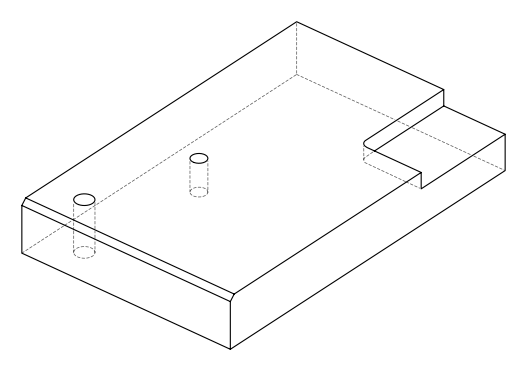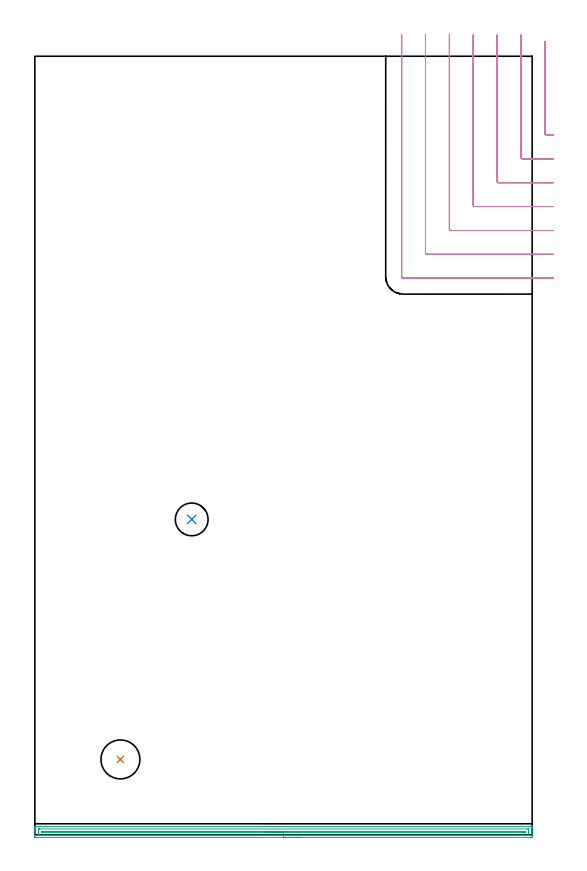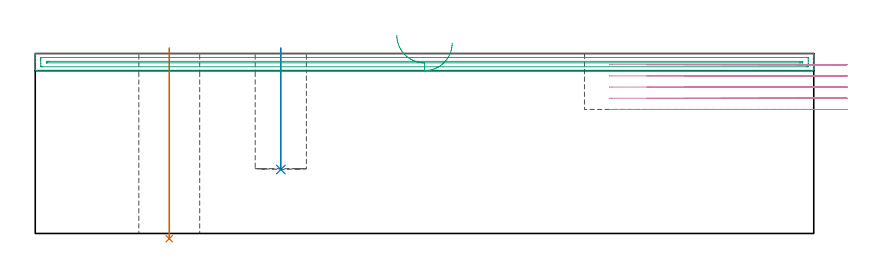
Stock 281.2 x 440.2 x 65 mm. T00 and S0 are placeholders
(PLAN: 4 operations, 3 tool changes, 18.2 min)
(1 INDEXABLE_INSERT_DRILL_THROUGH_HOLE_FROM_SOLID | STEP1HOLE | NXT0302_015 | 0.28 min | 24669 mm3)
(2 INDEXABLE_INSERT_DRILL_BLIND_HOLE_FROM_SOLID | STEP1POCKET | NXT0302_008 | 0.18 min | 11182 mm3)
(3 AREA_MILL | FG_CHAMFER_SURFACE | UGT0205_001 | 6.91 min | 5407 mm3)
(4 MILL_CORNER_NOTCH_RECTANGULAR | CORNER_NOTCH_RECTANGULAR | UGT0201_100 | Follow Part, ap 4.5, ae 75% | 10.84 min | 224558 mm3)
(TOOL NXT0302_015 | Index. Insert Drill 22mm [880-D2200L25-03] | D22 PA176 FL66 Z2)
(TOOL NXT0302_008 | Index. Insert Drill 18.5mm [880-D1850L25-05] | D18.5 PA176 FL93 Z2)
(TOOL UGT0205_001 | Chamfer Mill 20 x 3 x 45 deg. | D20 FL50 Z2)
(TOOL UGT0201_100 | End Mill 18 mm | D18 FL22 Z2)
(OP 1 INDEXABLE_INSERT_DRILL_THROUGH_HOLE_FROM_SOLID)
G17 G21 G94 G90
T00 M6
G54
G17 G0 G90 X48.4 Y42.6 S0 M3
G43 Z75. H1
G94 G81 G98 Z-1.884 F250. R67.
G80
M5
M2
(OP 2 INDEXABLE_INSERT_DRILL_BLIND_HOLE_FROM_SOLID)
G17 G21 G94 G90
T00 M6
G54
G17 G0 G90 X88.7 Y178.3 S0 M3
G43 Z75. H1
G94 G81 G98 Z23.1 F250. R67.
G80
M5
M2
(OP 3 AREA_MILL)
G17 G21 G94 G90
T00 M6
G54
G17 G0 G90 X150.6 Y-1.5 S1061 M3
G43 Z75. H0
Z68.8
G94 G1 X150.562 Z67.928 F250.
X150.448 Z67.064
X150.259 Z66.212
X149.997 Z65.38
X149.663 Z64.574
X149.26 Z63.8
X148.792 Z63.064
X148.26 Z62.372
X147.671 Z61.729
X147.028 Z61.14
X146.336 Z60.609
X145.6 Z60.14
X144.826 Z59.737
X144.02 Z59.403
X143.188 Z59.141
X142.336 Z58.952
X141.472 Z58.838
X140.6 Z58.8
X0.632
X0.175 Y-1.496 Z58.802
X0.01 Y-1.491 Z58.806
X0. Y-1.045 Z59.252
Y1.6 Z61.895
Y2.999 Z63.295
Y3.363 Z63.658
Y4.093 Z64.393
Y4.324 Z64.623
X0.006 Y4.694 Z64.985
X0.008 Y4.697 Z64.988
X0.185 Y4.7 Z65.
X281.015
X281.192 Y4.697 Z64.988
X281.194 Y4.694 Z64.985
X281.2 Y4.324 Z64.623
Y4.093 Z64.393
Y3.363 Z63.658
Y2.117 Z62.414
Y0.718 Z61.014
Y0.095 Z60.391
Y-0.787 Z59.51
X281.197 Y-1.045 Z59.252
X281.19 Y-1.491 Z58.806
X281.025 Y-1.496 Z58.802
X280.568 Y-1.5 Z58.8
X140.6
Y-0.086 Z60.214
X2.421 Y-0.085 Z60.215
X2.341
X2.037 Y-0.079 Z60.221
X2.009 Y-0.077 Z60.223
X2.006 Y-0.053 Z60.247
X2.002 Y-0.017 Z60.283
X2.001 Y0.018 Z60.318
X2. Y0.252 Z60.552
Y1.133 Z61.433
Y2.015 Z62.315
X2.002 Y2.482 Z62.782
X2.007 Y2.89 Z63.19
X2.023 Y3.279 Z63.579
X2.421 Y3.284 Z63.584
X2.5 Y3.285 Z63.585
X278.779
X278.859
X279.163 Y3.279 Z63.579
X279.191 Y3.277 Z63.577
X279.194 Y3.253 Z63.553
X279.198 Y3.217 Z63.517
X279.199 Y3.182 Z63.482
X279.2 Y2.949 Z63.249
Y2.067 Z62.367
Y1.185 Z61.485
X279.198 Y0.718 Z61.018
X279.193 Y0.31 Z60.61
X279.177 Y-0.079 Z60.221
X278.779 Y-0.084 Z60.216
X278.7 Y-0.085 Z60.215
X140.6 Y-0.086 Z60.214
Y1.328 Z61.628
X4.485 Y1.329 Z61.629
X4.21 Y1.33 Z61.63
X4.118 Y1.332 Z61.632
X4.046 Y1.335 Z61.635
X4.01 Y1.34 Z61.64
X4.008 Y1.394 Z61.694
X4.004 Y1.6 Z61.9
X4.006 Y1.801 Z62.101
X4.013 Y1.865 Z62.165
X4.072 Y1.867 Z62.167
X4.21 Y1.869 Z62.169
X4.829 Y1.871 Z62.171
X5.104
X276.715
X276.99 Y1.87 Z62.17
X277.082 Y1.868 Z62.168
X277.154 Y1.865 Z62.165
X277.19 Y1.86 Z62.16
X277.192 Y1.806 Z62.106
X277.196 Y1.6 Z61.9
X277.194 Y1.399 Z61.699
X277.187 Y1.335 Z61.635
X277.128 Y1.333 Z61.633
X276.99 Y1.331 Z61.631
X276.371 Y1.329 Z61.629
X276.096 Y1.328 Z61.628
X140.6
X139.728 Z61.667
X138.864 Z61.78
X138.012 Z61.969
X137.18 Z62.232
X136.374 Z62.565
X135.6 Z62.968
X134.864 Z63.437
X134.172 Z63.968
X133.529 Z64.557
X132.94 Z65.201
X132.408 Z65.893
X131.94 Z66.628
X131.537 Z67.402
X131.203 Z68.208
X130.941 Z69.04
X130.752 Z69.892
X130.638 Z70.757
X130.6 Z71.628
G0 Z75.
M5
M2
(OP 4 MILL_CORNER_NOTCH_RECTANGULAR)
G17 G21 G94 G90
T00 M6
G54
G17 G0 G90 X288.4 Y448.6 S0 M3
G43 Z75. H0
Z60.96
G94 G1 Y445.6 F250.
Y396.593 F500.
G3 X289.293 Y395.7 R0.9
G1 X290.2
X293.2 F250.
G0 Z75.
X274.9 Y452.2
Z60.96
G1 Y449.2
Y383.094 F500.
G3 X275.794 Y382.2 R0.9
G1 X290.2
X293.2 F250.
G0 Z75.
X261.4 Y452.2
Z60.96
G1 Y449.2
Y369.594 F500.
G3 X262.294 Y368.7 R0.9
G1 X290.2
X293.2 F250.
G0 Z75.
X247.9 Y452.2
Z60.96
G1 Y449.2
Y356.095 F500.
G3 X248.795 Y355.2 R0.9
G1 X290.2
X293.2 F250.
G0 Z75.
X234.4 Y452.2
Z60.96
G1 Y449.2
Y342.595 F500.
G3 X235.295 Y341.7 R0.9
G1 X290.2
X293.2 F250.
G0 Z75.
X220.9 Y452.2
Z60.96
G1 Y449.2
Y329.095 F500.
G3 X221.795 Y328.2 R0.9
G1 X290.2
X293.2 F250.
G0 Z75.
X207.4 Y452.2
Z60.96
G1 Y449.2
Y315.595 F500.
G3 X208.295 Y314.7 R0.9
G1 X290.2
X293.2 F250.
G0 Z75.
X288.4 Y448.6
Z56.92
G1 Y445.6
Y396.593 F500.
G3 X289.293 Y395.7 R0.9
G1 X290.2
X293.2 F250.
G0 Z75.
X274.9 Y452.2
Z56.92
G1 Y449.2
Y383.094 F500.
G3 X275.794 Y382.2 R0.9
G1 X290.2
X293.2 F250.
G0 Z75.
X261.4 Y452.2
Z56.92
G1 Y449.2
Y369.594 F500.
G3 X262.294 Y368.7 R0.9
G1 X290.2
X293.2 F250.
G0 Z75.
X247.9 Y452.2
Z56.92
G1 Y449.2
Y356.095 F500.
G3 X248.794 Y355.2 R0.9
G1 X290.2
X293.2 F250.
G0 Z75.
X234.4 Y452.2
Z56.92
G1 Y449.2
Y342.595 F500.
G3 X235.295 Y341.7 R0.9
G1 X290.2
X293.2 F250.
G0 Z75.
X220.9 Y452.2
Z56.92
G1 Y449.2
Y329.095 F500.
G3 X221.795 Y328.2 R0.9
G1 X290.2
X293.2 F250.
G0 Z75.
X207.4 Y452.2
Z56.92
G1 Y449.2
Y315.595 F500.
G3 X208.295 Y314.7 R0.9
G1 X290.2
X293.2 F250.
G0 Z75.
X288.4 Y448.6
Z52.88
G1 Y445.6
Y396.593 F500.
G3 X289.293 Y395.7 R0.9
G1 X290.2
X293.2 F250.
G0 Z75.
X274.9 Y452.2
Z52.88
G1 Y449.2
Y383.094 F500.
G3 X275.794 Y382.2 R0.9
G1 X290.2
X293.2 F250.
G0 Z75.
X261.4 Y452.2
Z52.88
G1 Y449.2
Y369.594 F500.
G3 X262.294 Y368.7 R0.9
G1 X290.2
X293.2 F250.
G0 Z75.
X247.9 Y452.2
Z52.88
G1 Y449.2
Y356.095 F500.
G3 X248.794 Y355.2 R0.9
G1 X290.2
X293.2 F250.
G0 Z75.
X234.4 Y452.2
Z52.88
G1 Y449.2
Y342.595 F500.
G3 X235.295 Y341.7 R0.9
G1 X290.2
X293.2 F250.
G0 Z75.
X220.9 Y452.2
Z52.88
G1 Y449.2
Y329.095 F500.
G3 X221.795 Y328.2 R0.9
G1 X290.2
X293.2 F250.
G0 Z75.
X207.4 Y452.2
Z52.88
G1 Y449.2
Y315.595 F500.
G3 X208.295 Y314.7 R0.9
G1 X290.2
X293.2 F250.
G0 Z75.
X288.4 Y448.6
Z48.84
G1 Y445.6
Y396.593 F500.
G3 X289.293 Y395.7 R0.9
G1 X290.2
X293.2 F250.
G0 Z75.
X274.9 Y452.2
Z48.84
G1 Y449.2
Y383.094 F500.
G3 X275.794 Y382.2 R0.9
G1 X290.2
X293.2 F250.
G0 Z75.
X261.4 Y452.2
Z48.84
G1 Y449.2
Y369.594 F500.
G3 X262.294 Y368.7 R0.9
G1 X290.2
X293.2 F250.
G0 Z75.
X247.9 Y452.2
Z48.84
G1 Y449.2
Y356.095 F500.
G3 X248.794 Y355.2 R0.9
G1 X290.2
X293.2 F250.
G0 Z75.
X234.4 Y452.2
Z48.84
G1 Y449.2
Y342.595 F500.
G3 X235.295 Y341.7 R0.9
G1 X290.2
X293.2 F250.
G0 Z75.
X220.9 Y452.2
Z48.84
G1 Y449.2
Y329.095 F500.
G3 X221.795 Y328.2 R0.9
G1 X290.2
X293.2 F250.
G0 Z75.
X207.4 Y452.2
Z48.84
G1 Y449.2
Y315.595 F500.
G3 X208.295 Y314.7 R0.9
G1 X290.2
X293.2 F250.
G0 Z75.
X288.4 Y448.6
Z44.8
G1 Y445.6
Y396.593 F500.
G3 X289.293 Y395.7 R0.9
G1 X290.2
X293.2 F250.
G0 Z75.
X274.9 Y452.2
Z44.8
G1 Y449.2
Y383.094 F500.
G3 X275.794 Y382.2 R0.9
G1 X290.2
X293.2 F250.
G0 Z75.
X261.4 Y452.2
Z44.8
G1 Y449.2
Y369.594 F500.
G3 X262.294 Y368.7 R0.9
G1 X290.2
X293.2 F250.
G0 Z75.
X247.9 Y452.2
Z44.8
G1 Y449.2
Y356.095 F500.
G3 X248.794 Y355.2 R0.9
G1 X290.2
X293.2 F250.
G0 Z75.
X234.4 Y452.2
Z44.8
G1 Y449.2
Y342.595 F500.
G3 X235.295 Y341.7 R0.9
G1 X290.2
X293.2 F250.
G0 Z75.
X220.9 Y452.2
Z44.8
G1 Y449.2
Y329.095 F500.
G3 X221.795 Y328.2 R0.9
G1 X290.2
X293.2 F250.
G0 Z75.
X207.4 Y452.2
Z44.8
G1 Y449.2
Y315.595 F500.
G3 X208.295 Y314.7 R0.9
G1 X290.2
X293.2 F250.
G0 Z75.
M5
M2
